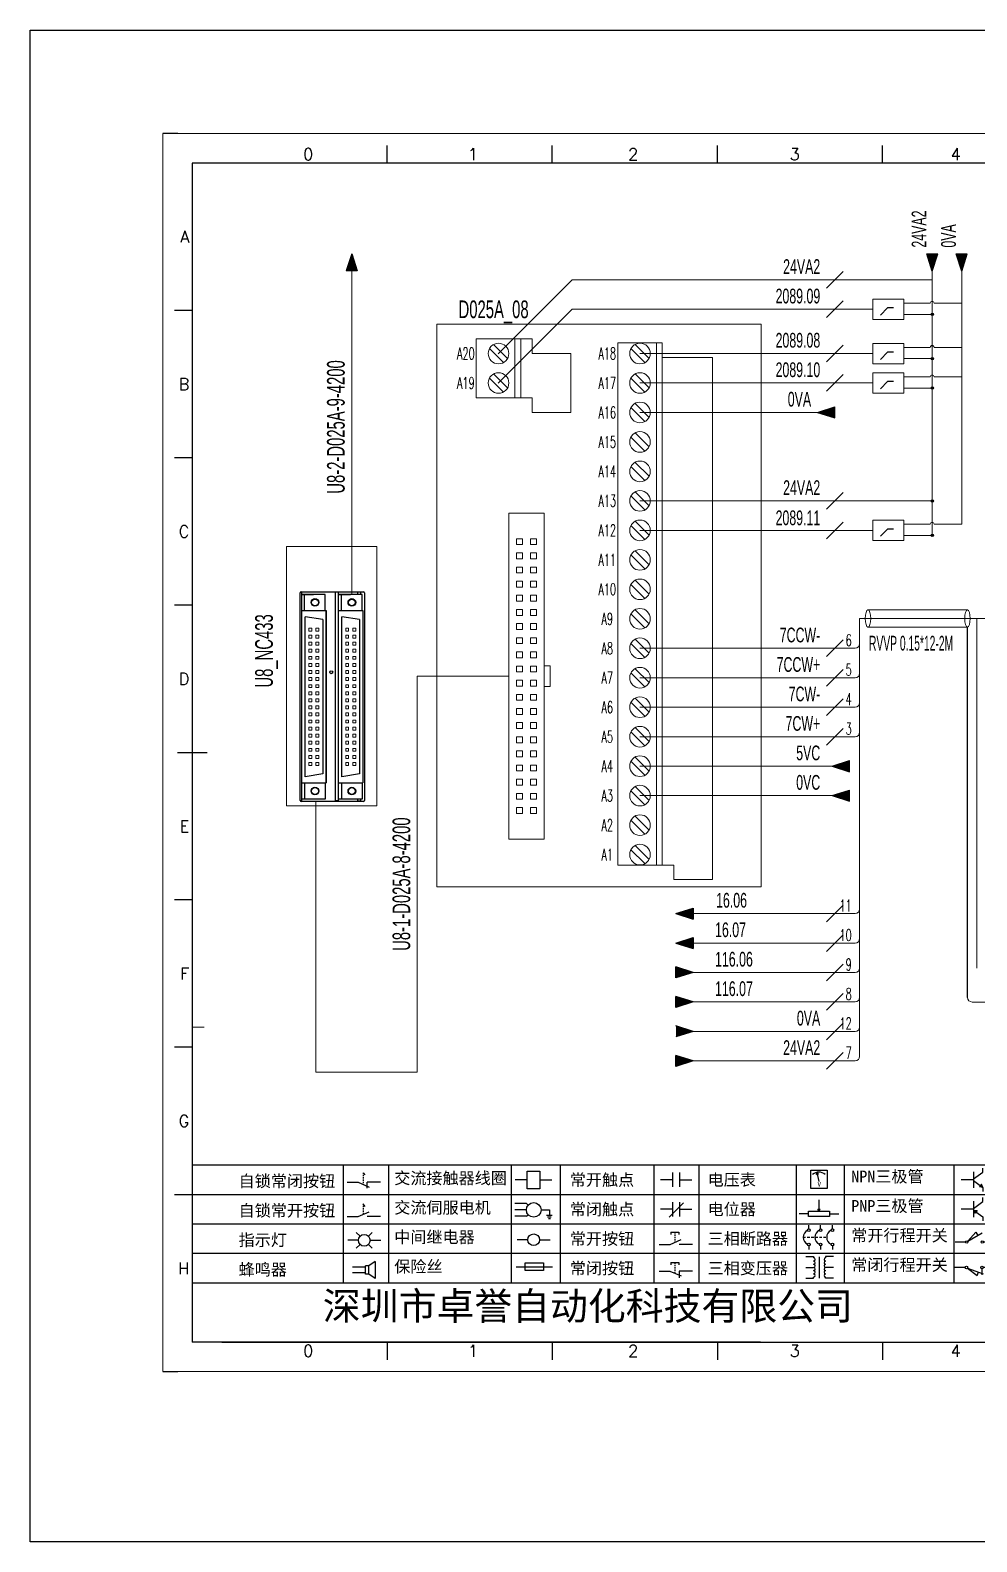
# Model space of a CAD drawing. Header units: millimetres. Extents: x 336 to 12810, y -1577 to 4105.
# Drawn here: x 11345.5 to 11505.9, y -364.4 to -108 of the extents above; entities that cross this region are included whole.
import ezdxf
from ezdxf.enums import TextEntityAlignment as Align

# ---------------------------------------------------------------- set-up
doc = ezdxf.new("R2010")
doc.units = ezdxf.units.MM
doc.linetypes.add('ACAD_ISO02W100', pattern=[15, 12, -3])
for name, color, linetype in [('AE_BOR', 1, 'Continuous'), ('SYMS', 7, 'Continuous'), ('Z_OM_GAIKEI', 7, 'Continuous')]:
    doc.layers.add(name, color=color, linetype=linetype)
doc.layers.add('Dimension', color=3, linetype='Continuous', lineweight=13)
doc.styles.get("Standard").update_dxf_attribs({"font": ''})
doc.styles.add('WD', font='romans.shx', dxfattribs={"width": 0.8, "bigfont": 'gbcbig.shx'})
doc.styles.add('样式 8', font='arial.ttf', dxfattribs={"width": 0.6, "height": 2.5})
doc.styles.add('汉字', font='')
doc.styles.get('Standard').set_extended_font_data('SimSun')
doc.styles.get('汉字').set_extended_font_data('新宋体')

# ---------------------------------------------------------------- blocks, each defined once
blk = doc.blocks.new('*U6')
at = {"linetype": 'ByBlock'}
for p, q in [((-1909.23, -780.45), (-1909.23, -780.67)), ((-1909.23, -780.45), (-1908.92, -780.84)), ((-1909.23, -780.84), (-1909.23, -781.05)), ((-1909.23, -781.23), (-1909.23, -781.44)), ((-1909.23, -781.61), (-1909.23, -781.83)), ((-1909.23, -782), (-1909.23, -782.21)), ((-1911.92, -782.07), (-1910.06, -782.07)), ((-1910.06, -782.07), (-1908.18, -782.88)), ((-1909.23, -782.38), (-1909.23, -782.43)), ((-1908.52, -783.07), (-1908.52, -782.07)), ((-1906.25, -782.07), (-1908.52, -782.07))]:
    blk.add_line(p, q, dxfattribs=at)
blk = doc.blocks.new('*U8')
at = {"linetype": 'ByBlock'}
for p, q in [((-1910.06, -792.89), (-1908.18, -792.08)), ((-1908.88, -791.17), (-1909.23, -790.71)), ((-1909.23, -790.71), (-1909.23, -790.92)), ((-1909.23, -791.09), (-1909.23, -791.31)), ((-1909.23, -791.48), (-1909.23, -791.69)), ((-1909.23, -791.86), (-1909.23, -792.08)), ((-1909.23, -792.25), (-1909.23, -792.47)), ((-1911.92, -792.89), (-1910.06, -792.89)), ((-1906.25, -792.89), (-1908.52, -792.89))]:
    blk.add_line(p, q, dxfattribs=at)
blk = doc.blocks.new('蜂鸣器')
at = {"linetype": 'ByBlock'}
for p, q in [((-1908.8, -796.48), (-1911.01, -796.48)), ((-1908.25, -796.26), (-1908.8, -796.26)), ((-1908.8, -797.68), (-1908.8, -796.26)), ((-1907.17, -795.53), (-1908.25, -796.26)), ((-1908.25, -797.68), (-1908.25, -796.26)), ((-1907.17, -795.53), (-1907.17, -798.41)), ((-1908.8, -797.46), (-1911.01, -797.46)), ((-1908.25, -797.68), (-1908.8, -797.68)), ((-1907.17, -798.41), (-1908.25, -797.68))]:
    blk.add_line(p, q, dxfattribs=at)
blk = doc.blocks.new('指示灯')
at = {"linetype": 'ByBlock'}
for p, q in [((-1854.25, -776.92), (-1856.06, -776.92)), ((-1854.62, -775.59), (-1853.97, -776.23)), ((-1851.9, -775.59), (-1852.54, -776.23)), ((-1852.26, -776.92), (-1850.45, -776.92)), ((-1854.62, -778.25), (-1853.97, -777.61)), ((-1851.9, -778.25), (-1852.54, -777.61))]:
    blk.add_line(p, q, dxfattribs=at)
blk.add_circle((-1853.26, -776.92), 0.992, dxfattribs=at)
blk = doc.blocks.new('交流接触器线圈')
at = {"linetype": 'ByBlock'}
for p, q in [((-1880.82, -781.77), (-1882.87, -781.77)), ((-1878.72, -781.77), (-1876.67, -781.77))]:
    blk.add_line(p, q, dxfattribs=at)
blk.add_lwpolyline([(-1880.82, -780.28), (-1878.72, -780.28), (-1878.72, -783.26), (-1880.82, -783.26)], close=True, dxfattribs=at)
blk = doc.blocks.new('交流伺服电机')
at = {"linetype": 'ByBlock'}
for p, q in [((-1880.97, -785.75), (-1882.94, -785.75)), ((-1880.97, -786.85), (-1882.94, -786.85)), ((-1880.97, -785.75), (-1880.65, -786.03)), ((-1878.49, -786.85), (-1877.07, -786.85)), ((-1877.07, -786.85), (-1877.07, -787.72)), ((-1880.97, -787.94), (-1882.94, -787.94)), ((-1880.97, -787.94), (-1880.65, -787.67)), ((-1877.54, -787.72), (-1876.59, -787.72)), ((-1877.38, -788.01), (-1876.75, -788.01)), ((-1877.23, -788.29), (-1876.9, -788.29))]:
    blk.add_line(p, q, dxfattribs=at)
blk.add_circle((-1879.73, -786.85), 1.24, dxfattribs=at)
blk = doc.blocks.new('中间继电器')
at = {"linetype": 'ByBlock'}
for p, q in [((-1880.72, -791.92), (-1882.54, -791.92)), ((-1878.74, -791.92), (-1876.92, -791.92))]:
    blk.add_line(p, q, dxfattribs=at)
blk.add_circle((-1879.73, -791.92), 0.992, dxfattribs=at)
blk = doc.blocks.new('保险丝')
at = {"linetype": 'ByBlock'}
blk.add_line((-1882.72, -796.49), (-1876.55, -796.49), dxfattribs=at)
blk.add_lwpolyline([(-1881.2, -795.86), (-1878.06, -795.86), (-1878.06, -797.12), (-1881.2, -797.12)], close=True, dxfattribs=at)
blk = doc.blocks.new('常开按钮')
at = {"linetype": 'ByBlock'}
for p, q in [((-1910.06, -787.73), (-1908.18, -786.93)), ((-1909.9, -785.68), (-1908.56, -785.68)), ((-1909.9, -785.68), (-1909.9, -786.07)), ((-1909.23, -785.68), (-1909.23, -785.89)), ((-1909.23, -786.06), (-1909.23, -786.28)), ((-1909.23, -786.45), (-1909.23, -786.67)), ((-1909.23, -786.84), (-1909.23, -787.05)), ((-1908.56, -785.68), (-1908.56, -786.07)), ((-1911.92, -787.73), (-1910.06, -787.73)), ((-1909.23, -787.22), (-1909.23, -787.38)), ((-1906.25, -787.73), (-1908.52, -787.73))]:
    blk.add_line(p, q, dxfattribs=at)
blk = doc.blocks.new('常开触点')
at = {"linetype": 'ByBlock'}
for p, q in [((-1853.82, -781.77), (-1855.88, -781.77)), ((-1853.82, -782.99), (-1853.82, -780.56)), ((-1852.6, -782.99), (-1852.6, -780.56)), ((-1852.6, -781.77), (-1850.55, -781.77))]:
    blk.add_line(p, q, dxfattribs=at)
blk = doc.blocks.new('常闭触点')
at = {"linetype": 'ByBlock'}
for p, q in [((-1853.82, -786.77), (-1855.88, -786.77)), ((-1852.01, -785.66), (-1854.43, -788.1)), ((-1853.82, -787.99), (-1853.82, -785.56)), ((-1852.6, -787.99), (-1852.6, -785.56)), ((-1852.6, -786.77), (-1850.55, -786.77))]:
    blk.add_line(p, q, dxfattribs=at)
blk = doc.blocks.new('常闭按钮')
at = {"linetype": 'ByBlock'}
for p, q in [((-1856.13, -792.28), (-1854.28, -792.28)), ((-1854.28, -792.28), (-1852.4, -793.09)), ((-1854.11, -790.83), (-1852.77, -790.83)), ((-1854.11, -790.83), (-1854.11, -791.22)), ((-1853.44, -790.83), (-1853.44, -791.04)), ((-1853.44, -791.21), (-1853.44, -791.43)), ((-1853.44, -791.6), (-1853.44, -791.82)), ((-1853.44, -791.99), (-1853.44, -792.2)), ((-1852.77, -790.83), (-1852.77, -791.22)), ((-1850.47, -792.28), (-1852.73, -792.28)), ((-1852.73, -792.28), (-1852.73, -793.43)), ((-1853.44, -792.37), (-1853.44, -792.53))]:
    blk.add_line(p, q, dxfattribs=at)
blk = doc.blocks.new('电压表')
at = {"linetype": 'ByBlock'}
for p, q in [((-1814.84, -780.75), (-1814.91, -781.13)), ((-1814.6, -781.05), (-1814.91, -781.13)), ((-1814.84, -780.75), (-1814.46, -782.26)), ((-1814.84, -780.75), (-1814.6, -781.05))]:
    blk.add_line(p, q, dxfattribs=at)
blk.add_lwpolyline([(-1815.84, -780.34), (-1813.07, -780.34), (-1813.07, -783.49), (-1815.84, -783.49)], close=True, dxfattribs=at)
blk.add_arc((-1814.46, -782.26), 1.56, 46.8313, 133.1687, dxfattribs=at)
at = {"linetype": 'ByBlock', "insert": (-1814.7, -782.39), "char_height": 0.75, "width": 0.6768, "attachment_point": 1}
blk.add_mtext('V', dxfattribs=at)
blk = doc.blocks.new('电位器')
at = {"linetype": 'ByBlock'}
for p, q in [((-1814.45, -787.3), (-1814.62, -786.96)), ((-1814.62, -786.96), (-1814.27, -786.96)), ((-1814.45, -787.3), (-1814.45, -785.39)), ((-1814.45, -787.3), (-1814.27, -786.96)), ((-1816.21, -787.75), (-1817.79, -787.75)), ((-1812.68, -787.75), (-1811.1, -787.75))]:
    blk.add_line(p, q, dxfattribs=at)
blk.add_lwpolyline([(-1816.21, -787.3), (-1812.68, -787.3), (-1812.68, -788.2), (-1816.21, -788.2)], close=True, dxfattribs=at)
blk = doc.blocks.new('三相断路器')
at = {"linetype": 'ByBlock'}
for p, q in [((-1816.17, -790.33), (-1816.17, -789.7)), ((-1814.17, -790.33), (-1814.17, -789.7)), ((-1812.18, -790.33), (-1812.18, -789.7)), ((-1817.14, -791.74), (-1816.72, -791.74)), ((-1816.45, -791.74), (-1816.03, -791.74)), ((-1815.76, -791.74), (-1815.34, -791.74)), ((-1815.07, -791.74), (-1814.65, -791.74)), ((-1814.38, -791.74), (-1813.96, -791.74)), ((-1813.69, -791.74), (-1813.27, -791.74)), ((-1816.17, -793.19), (-1816.17, -793.83)), ((-1814.17, -793.19), (-1814.17, -793.83)), ((-1812.18, -793.19), (-1812.18, -793.83))]:
    blk.add_line(p, q, dxfattribs=at)
for centre in [(-1816.17, -790.55), (-1814.17, -790.55), (-1812.18, -790.55), (-1816.17, -792.98), (-1814.17, -792.98), (-1812.18, -792.98)]:
    blk.add_circle(centre, 0.219, dxfattribs=at)
for centre in [(-1815.81, -791.74), (-1813.82, -791.74), (-1811.83, -791.74)]:
    blk.add_arc(centre, 1.32, 115.5791, 244.4209, dxfattribs=at)
blk = doc.blocks.new('三相变压器')
at = {"linetype": 'ByBlock'}
for p, q in [((-1816.69, -795.03), (-1815.37, -795.03)), ((-1816.69, -796.87), (-1815.37, -796.87)), ((-1815.37, -795.03), (-1815.37, -795.24)), ((-1814.34, -798.7), (-1814.34, -795.04)), ((-1812, -795.03), (-1813.32, -795.03)), ((-1813.32, -795.03), (-1813.32, -795.24)), ((-1812, -796.87), (-1813.32, -796.87)), ((-1816.69, -798.71), (-1815.37, -798.71)), ((-1815.37, -798.71), (-1815.37, -798.5)), ((-1813.32, -798.71), (-1813.32, -798.5)), ((-1812, -798.71), (-1813.32, -798.71))]:
    blk.add_line(p, q, dxfattribs=at)
for centre, start, end in [((-1815.37, -795.51), 270, 90), ((-1815.37, -796.06), 270, 90), ((-1815.37, -796.6), 270, 90), ((-1815.37, -797.14), 270, 90), ((-1815.37, -797.68), 270, 90), ((-1813.32, -795.51), 90, 270), ((-1813.32, -796.06), 90, 270), ((-1813.32, -796.6), 90, 270), ((-1813.32, -797.14), 90, 270), ((-1813.32, -797.68), 90, 270), ((-1815.37, -798.23), 270, 90), ((-1813.32, -798.23), 90, 270)]:
    blk.add_arc(centre, 0.271, start, end, dxfattribs=at)
blk = doc.blocks.new('NPN三极管')
at = {"linetype": 'ByBlock'}
for p, q in [((-1785.73, -781.97), (-1787.81, -781.97)), ((-1785.73, -780.61), (-1785.73, -783.32)), ((-1785.73, -781.82), (-1784.15, -780.66)), ((-1784.15, -780.66), (-1784.15, -779.98)), ((-1785.73, -782.11), (-1784.15, -783.27)), ((-1784.41, -782.73), (-1784.74, -783.18)), ((-1784.15, -783.27), (-1784.74, -783.18)), ((-1784.15, -783.27), (-1784.41, -782.73)), ((-1784.15, -783.27), (-1784.15, -783.96))]:
    blk.add_line(p, q, dxfattribs=at)
blk = doc.blocks.new('PNP三极管')
at = {"linetype": 'ByBlock'}
for p, q in [((-1784.9, -786.74), (-1786.98, -786.74)), ((-1784.9, -785.38), (-1784.9, -788.09)), ((-1784.9, -786.59), (-1783.32, -785.43)), ((-1784.9, -786.88), (-1783.32, -788.04)), ((-1784.9, -786.88), (-1784.31, -786.97)), ((-1784.9, -786.88), (-1784.64, -787.42)), ((-1784.31, -786.97), (-1784.64, -787.42)), ((-1783.32, -785.43), (-1783.32, -784.75)), ((-1783.32, -788.04), (-1783.32, -788.73))]:
    blk.add_line(p, q, dxfattribs=at)
blk = doc.blocks.new('常开行程开关')
at = {"linetype": 'ByBlock'}
for p, q in [((-1786.29, -792.3), (-1788.01, -792.3)), ((-1785.89, -792.17), (-1784.52, -790.62)), ((-1785.89, -792.17), (-1783.43, -790.72)), ((-1784.52, -790.62), (-1784.19, -791.17)), ((-1781.48, -792.3), (-1783.21, -792.3))]:
    blk.add_line(p, q, dxfattribs=at)
for centre in [(-1786.07, -792.3), (-1783.42, -792.3)]:
    blk.add_circle(centre, 0.219, dxfattribs=at)
blk = doc.blocks.new('常闭行程开关')
at = {"linetype": 'ByBlock'}
for p, q in [((-1786.34, -796.62), (-1788.07, -796.62)), ((-1785.93, -796.72), (-1783.25, -797.7)), ((-1785.93, -796.72), (-1784.3, -798)), ((-1784.3, -798), (-1784.08, -797.4)), ((-1783.48, -796.84), (-1783.48, -797.85)), ((-1781.54, -796.62), (-1783.26, -796.62))]:
    blk.add_line(p, q, dxfattribs=at)
for centre in [(-1786.12, -796.62), (-1783.48, -796.62)]:
    blk.add_circle(centre, 0.219, dxfattribs=at)
blk = doc.blocks.new('电控横A4')
for p, q in [((292, -5), (5, -5)), ((5, -5), (5, -205)), ((10.03, -205), (289.53, -205)), ((130.8, -205), (190.75, -205))]:
    blk.add_line(p, q)
at = {"lineweight": 9, "ltscale": 0.1}
for p, q in [((5, -151.57), (7, -151.57)), ((101.34, -205), (130.8, -205)), ((129.44, -205), (129.44, -205)), ((129.44, -205), (129.44, -205)), ((129.44, -205), (129.44, -205)), ((129.44, -205), (129.44, -205))]:
    blk.add_line(p, q, dxfattribs=at)
at = {"linetype": 'ByBlock'}
for p, q in [((292, -175), (5, -175)), ((292, -180), (5, -180)), ((292, -185), (5, -185)), ((292, -190), (5, -190)), ((292, -195), (5, -195))]:
    blk.add_line(p, q, dxfattribs=at)
at = {"color": 0, "lineweight": -2}
for p, q in [((30.58, -175), (30.58, -195)), ((38.26, -175), (38.26, -195)), ((59.05, -175), (59.05, -195)), ((67.4, -175), (67.4, -195)), ((83.26, -175), (83.26, -195)), ((90.91, -175), (90.91, -195)), ((107.4, -175), (107.4, -195)), ((115.5, -175), (115.5, -195)), ((134.12, -175), (134.12, -195))]:
    blk.add_line(p, q, dxfattribs=at)
at = {"color": 0, "ltscale": 2}
blk.add_line((101.34, -205), (5, -205), dxfattribs=at)
at = {"layer": 'AE_BOR', "lineweight": 30}
for p, q in [((2.53, 0), (0, 0)), ((0, -210), (2.53, -210))]:
    blk.add_line(p, q, dxfattribs=at)
at = {"layer": 'AE_BOR', "color": 1, "lineweight": 15}
for p, q in [((0, 0), (297, 0)), ((0, -210), (0, 0)), ((297, -210), (0, -210))]:
    blk.add_line(p, q, dxfattribs=at)
at = {"layer": 'AE_BOR'}
for p, q in [((38.03, -5), (38.03, -2)), ((66.03, -5), (66.03, -2)), ((94.03, -5), (94.03, -2)), ((122.03, -5), (122.03, -2)), ((5, -30), (2, -30)), ((5, -55), (2, -55)), ((5, -80), (2, -80)), ((5, -130), (2, -130)), ((5, -155), (2, -155)), ((5, -180), (2, -180)), ((38.03, -205), (38.03, -208)), ((66.03, -205), (66.03, -208)), ((94.03, -205), (94.03, -208)), ((122.03, -205), (122.03, -208))]:
    blk.add_line(p, q, dxfattribs=at)
at = {"layer": 'AE_BOR', "color": 2, "lineweight": 30}
blk.add_line((2.5, -105), (7.5, -105), dxfattribs=at)
at = {"linetype": 'ByBlock'}
for name, p in [('*U6', (1943.19, 604.18)), ('交流接触器线圈', (1942.62, 604.27)), ('常开触点', (1940.27, 604.3)), ('电压表', (1925.71, 604.52)), ('NPN三极管', (1923.2, 604.5)), ('*U8', (1943.19, 609.18)), ('交流伺服电机', (1942.62, 604.27)), ('常闭触点', (1940.27, 604.3)), ('电位器', (1925.71, 604.52)), ('PNP三极管', (1922.37, 604.27)), ('指示灯', (1887.41, 589.18)), ('中间继电器', (1942.62, 604.27)), ('常开按钮', (1996.06, 599.3)), ('三相断路器', (1925.71, 604.52)), ('常开行程开关', (1922.37, 604.27)), ('蜂鸣器', (1943.19, 604.18)), ('保险丝', (1942.62, 604.27)), ('常闭按钮', (1940.27, 599.3)), ('三相变压器', (1925.71, 604.52)), ('常闭行程开关', (1922.37, 604.27))]:
    blk.add_blockref(name, p, dxfattribs=at)
at = {"char_height": 2, "attachment_point": 1, "style": '汉字'}
for s, insert in [('{\\fKaiTi_GB2312|b0|i0|c134|p49;自锁常闭按钮}', (12.86, -176.69)), ('{\\fKaiTi_GB2312|b0|i0|c134|p49;交流接触器线圈}', (39.25, -176.19)), ('{\\fKaiTi_GB2312|b0|i0|c134|p49;常开触点}', (69.01, -176.48)), ('{\\fKaiTi_GB2312|b0|i0|c134|p49;电压表}', (92.37, -176.47)), ('{\\fKaiTi_GB2312|b0|i0|c134|p49;NPN三极管}', (116.73, -175.91)), ('{\\fKaiTi_GB2312|b0|i0|c134|p49;自锁常开按钮}', (12.86, -181.69)), ('{\\fKaiTi_GB2312|b0|i0|c134|p49;交流伺服电机}', (39.25, -181.19)), ('{\\fKaiTi_GB2312|b0|i0|c134|p49;常闭触点}', (69.01, -181.48)), ('{\\fKaiTi_GB2312|b0|i0|c134|p49;电位器}', (92.37, -181.47)), ('{\\fKaiTi_GB2312|b0|i0|c134|p49;PNP三极管}', (116.73, -180.91)), ('{\\fKaiTi_GB2312|b0|i0|c134|p49;指示灯}', (12.86, -186.69)), ('{\\fKaiTi_GB2312|b0|i0|c134|p49;中间继电器}', (39.25, -186.19)), ('{\\fKaiTi_GB2312|b0|i0|c134|p49;常开按钮}', (69.01, -186.48)), ('{\\fKaiTi_GB2312|b0|i0|c134|p49;三相断路器}', (92.37, -186.47)), ('{\\fKaiTi_GB2312|b0|i0|c134|p49;常开行程开关}', (116.73, -185.91)), ('{\\fKaiTi_GB2312|b0|i0|c134|p49;蜂鸣器}', (12.86, -191.69)), ('{\\fKaiTi_GB2312|b0|i0|c134|p49;保险丝}', (39.25, -191.19)), ('{\\fKaiTi_GB2312|b0|i0|c134|p49;常闭按钮}', (69.01, -191.48)), ('{\\fKaiTi_GB2312|b0|i0|c134|p49;三相变压器}', (92.37, -191.47)), ('{\\fKaiTi_GB2312|b0|i0|c134|p49;常闭行程开关}', (116.73, -190.91))]:
    blk.add_mtext(s, dxfattribs=dict(at, insert=insert))
at = {"color": 0, "lineweight": -2, "insert": (27.14, -196.53), "char_height": 4.7064, "width": 96.1138, "attachment_point": 1}
blk.add_mtext('深圳市卓誉自动化科技有限公司', dxfattribs=at)
at = {"layer": 'AE_BOR', "style": 'WD'}
for s, p in [('0', (24.67, -4.5)), ('1', (52.6, -4.5)), ('2', (79.75, -4.5)), ('3', (107.15, -4.5)), ('4', (134.45, -4.5)), ('0', (24.67, -207.5)), ('1', (52.6, -207.5)), ('2', (79.75, -207.5)), ('3', (107.15, -207.5)), ('4', (134.45, -207.5))]:
    blk.add_text(s, height=2, dxfattribs=at).set_placement(p, align=Align.CENTER)
for s, p in [('A', (4.5, -17.5)), ('B', (4.5, -42.5)), ('C', (4.5, -67.5)), ('D', (4.5, -92.5)), ('E', (4.5, -117.5)), ('F', (4.5, -142.5)), ('G', (4.5, -167.5)), ('H', (4.5, -192.5))]:
    blk.add_text(s, height=2, dxfattribs=at).set_placement(p, align=Align.MIDDLE_RIGHT)
blk = doc.blocks.new('WDDOT')
blk.add_hatch(color=256).paths.add_polyline_path([(0.5, 0, 1), (-0.5, 0, 1)])
blk.add_circle((0, 0), 0.5)

msp = doc.modelspace()

# ---------------------------------------------------------------- hatches: boundary and pattern name
for points in [[(11399.024, -148.794), (11399.959, -145.876), (11400.894, -148.794)], [(11497.441, -145.917), (11498.376, -148.836), (11499.311, -145.917)], [(11502.441, -145.917), (11503.376, -148.836), (11504.311, -145.917)], [(11498.572, -156.164, 1), (11498.179, -156.164, 1)], [(11498.572, -163.664, 1), (11498.179, -163.664, 1)], [(11498.572, -168.664, 1), (11498.179, -168.664, 1)], [(11478.939, -172.804), (11481.857, -173.739), (11481.857, -171.869)], [(11498.572, -187.804, 1), (11498.179, -187.804, 1)], [(11498.572, -193.668, 1), (11498.179, -193.668, 1)], [(11481.439, -232.804), (11484.357, -233.739), (11484.357, -231.869)], [(11481.439, -237.804), (11484.357, -238.739), (11484.357, -236.869)], [(11454.908, -257.808), (11457.826, -258.743), (11457.826, -256.873)], [(11454.908, -262.804), (11457.826, -263.739), (11457.826, -261.869)], [(11454.908, -268.735), (11454.908, -266.865), (11457.826, -267.8)], [(11454.908, -273.735), (11454.908, -271.865), (11457.826, -272.8)], [(11457.826, -277.8), (11454.908, -278.735), (11454.908, -276.865)], [(11454.908, -281.865), (11457.826, -282.8), (11454.908, -283.735)]]:
    msp.add_hatch(color=256).paths.add_polyline_path(points)

# ---------------------------------------------------------------- linework, layer by layer
for p, q in [((11399.959, -145.876), (11399.024, -148.794)), ((11399.959, -145.876), (11400.894, -148.794)), ((11497.441, -145.917), (11499.311, -145.917)), ((11498.376, -148.836), (11497.441, -145.917)), ((11498.376, -148.836), (11499.311, -145.917)), ((11502.441, -145.917), (11504.311, -145.917)), ((11503.376, -148.836), (11502.441, -145.917)), ((11503.376, -148.836), (11504.311, -145.917)), ((11400.894, -148.794), (11399.024, -148.794)), ((11478.939, -172.804), (11481.857, -171.869)), ((11478.939, -172.804), (11481.857, -173.739)), ((11481.857, -173.739), (11481.857, -171.869)), ((11504.383, -272.062), (11504.383, -209.205)), ((11481.439, -232.804), (11484.357, -231.869)), ((11481.439, -232.804), (11484.357, -233.739)), ((11484.357, -233.739), (11484.357, -231.869)), ((11481.439, -237.804), (11484.357, -236.869)), ((11481.439, -237.804), (11484.357, -238.739)), ((11484.357, -238.739), (11484.357, -236.869)), ((11454.908, -257.808), (11457.826, -256.873)), ((11454.908, -257.808), (11457.826, -258.743)), ((11457.826, -256.873), (11457.826, -258.743)), ((11454.908, -262.804), (11457.826, -261.869)), ((11454.908, -262.804), (11457.826, -263.739)), ((11457.826, -261.869), (11457.826, -263.739)), ((11457.826, -267.8), (11454.908, -266.865)), ((11454.908, -268.735), (11454.908, -266.865)), ((11457.826, -267.8), (11454.908, -268.735)), ((11457.826, -272.8), (11454.908, -271.865)), ((11454.908, -273.735), (11454.908, -271.865)), ((11457.826, -272.8), (11454.908, -273.735)), ((11457.826, -277.8), (11454.908, -276.865)), ((11457.826, -277.8), (11454.908, -278.735)), ((11457.826, -282.8), (11454.908, -281.865)), ((11454.908, -283.735), (11454.908, -281.865)), ((11457.826, -282.8), (11454.908, -283.735))]:
    msp.add_line(p, q)
at = {"color": 3, "lineweight": 0}
for p, q in [((11399.959, -203.66), (11399.959, -148.794)), ((11448.831, -192.808), (11488.293, -192.808)), ((11543.442, -207.745), (11486.071, -207.745)), ((11448.831, -212.804), (11485.321, -212.804)), ((11411.071, -217.521), (11411.071, -284.701)), ((11426.584, -217.521), (11411.071, -217.521)), ((11448.831, -217.804), (11485.321, -217.804)), ((11448.831, -222.804), (11485.321, -222.804)), ((11448.831, -227.804), (11485.321, -227.804)), ((11393.86, -284.701), (11393.86, -238.779)), ((11393.869, -284.701), (11411.071, -284.701))]:
    msp.add_line(p, q, dxfattribs=at)
at = {"lineweight": 0}
for p, q in [((11424.812, -162.841), (11437.349, -150.304)), ((11437.349, -150.304), (11498.376, -150.304)), ((11498.376, -193.668), (11498.376, -148.836)), ((11503.376, -191.774), (11503.376, -148.836)), ((11424.812, -167.841), (11437.349, -155.304)), ((11437.349, -155.304), (11488.293, -155.304)), ((11493.549, -154.27), (11498.031, -154.27)), ((11493.549, -156.164), (11498.376, -156.164)), ((11498.703, -154.27), (11503.376, -154.27)), ((11421.067, -170.304), (11421.067, -160.304)), ((11430.562, -160.304), (11421.067, -160.304)), ((11427.631, -170.304), (11427.631, -160.304)), ((11428.631, -170.304), (11428.631, -160.304)), ((11430.562, -162.804), (11430.562, -160.304)), ((11445.049, -249.591), (11445.049, -161.017)), ((11452.613, -161.017), (11445.049, -161.017)), ((11451.613, -249.591), (11451.613, -161.017)), ((11452.613, -249.591), (11452.613, -161.017)), ((11437.126, -162.804), (11430.562, -162.804)), ((11437.126, -162.804), (11437.126, -172.804)), ((11448.831, -162.804), (11488.293, -162.804)), ((11461.108, -163.471), (11452.613, -163.471)), ((11461.108, -163.471), (11461.108, -252.045)), ((11493.549, -161.77), (11498.031, -161.77)), ((11493.549, -163.664), (11498.376, -163.664)), ((11498.703, -161.77), (11503.376, -161.77)), ((11448.831, -167.804), (11488.293, -167.804)), ((11493.549, -166.77), (11498.031, -166.77)), ((11493.549, -168.664), (11498.376, -168.664)), ((11498.703, -166.77), (11503.376, -166.77)), ((11430.562, -170.304), (11421.067, -170.304)), ((11430.562, -172.804), (11430.562, -170.304)), ((11437.126, -172.804), (11430.562, -172.804)), ((11448.831, -172.804), (11478.939, -172.804)), ((11448.831, -187.804), (11498.376, -187.804)), ((11493.549, -191.774), (11498.031, -191.774)), ((11498.703, -191.774), (11503.376, -191.774)), ((11493.549, -193.668), (11498.376, -193.668)), ((11487.501, -206.281), (11504.343, -206.279)), ((11486.071, -207.745), (11486.071, -282.05)), ((11487.48, -209.21), (11504.343, -209.21)), ((11505.927, -267.058), (11505.927, -207.745)), ((11448.831, -232.804), (11481.439, -232.804)), ((11448.831, -237.804), (11481.439, -237.804)), ((11454.544, -249.591), (11445.049, -249.591)), ((11454.544, -252.045), (11454.544, -249.591)), ((11461.108, -252.045), (11454.544, -252.045)), ((11457.826, -257.808), (11485.321, -257.808)), ((11457.826, -262.804), (11485.321, -262.804)), ((11457.826, -267.8), (11485.321, -267.8)), ((11457.826, -272.8), (11485.321, -272.8)), ((11543.442, -272.812), (11505.133, -272.812)), ((11457.826, -277.8), (11485.321, -277.8)), ((11457.826, -282.8), (11485.321, -282.8))]:
    msp.add_line(p, q, dxfattribs=at)
at = {"linetype": 'ACAD_ISO02W100'}
for p, q in [((11490.815, -155.069), (11489.624, -156.298)), ((11491.822, -155.072), (11490.815, -155.069)), ((11490.815, -162.569), (11489.624, -163.798)), ((11491.822, -162.572), (11490.815, -162.569)), ((11490.815, -167.569), (11489.624, -168.798)), ((11491.822, -167.572), (11490.815, -167.569)), ((11490.815, -192.573), (11489.624, -193.802)), ((11491.822, -192.576), (11490.815, -192.573))]:
    msp.add_line(p, q, dxfattribs=at)
at = {"color": 1}
msp.add_lwpolyline([(11345.451, -107.963), (12809.799, -107.963), (12809.799, -364.374), (11345.451, -364.374)], close=True, dxfattribs=at)
at = {"lineweight": 0}
for points in [[(11488.293, -157.03), (11488.293, -153.578), (11493.549, -153.578), (11493.549, -157.03)], [(11414.395, -253.294), (11414.395, -157.804), (11469.395, -157.804), (11469.395, -253.294)], [(11414.395, -253.294), (11414.395, -157.804), (11469.395, -157.804), (11469.395, -253.294)], [(11488.293, -164.53), (11488.293, -161.078), (11493.549, -161.078), (11493.549, -164.53)], [(11488.293, -169.53), (11488.293, -166.078), (11493.549, -166.078), (11493.549, -169.53)], [(11426.584, -245.171), (11426.584, -189.871), (11432.584, -189.871), (11432.584, -245.171)], [(11488.293, -194.534), (11488.293, -191.082), (11493.549, -191.082), (11493.549, -194.534)], [(11428.884, -195.221), (11427.884, -195.221), (11427.884, -194.221), (11428.884, -194.221)], [(11431.284, -195.221), (11430.284, -195.221), (11430.284, -194.221), (11431.284, -194.221)], [(11404.225, -239.529), (11388.875, -239.529), (11388.875, -195.513), (11404.225, -195.513)], [(11428.884, -197.621), (11427.884, -197.621), (11427.884, -196.621), (11428.884, -196.621)], [(11431.284, -197.621), (11430.284, -197.621), (11430.284, -196.621), (11431.284, -196.621)], [(11428.884, -200.021), (11427.884, -200.021), (11427.884, -199.021), (11428.884, -199.021)], [(11431.284, -200.021), (11430.284, -200.021), (11430.284, -199.021), (11431.284, -199.021)], [(11428.884, -202.421), (11427.884, -202.421), (11427.884, -201.421), (11428.884, -201.421)], [(11431.284, -202.421), (11430.284, -202.421), (11430.284, -201.421), (11431.284, -201.421)], [(11428.884, -204.821), (11427.884, -204.821), (11427.884, -203.821), (11428.884, -203.821)], [(11431.284, -204.821), (11430.284, -204.821), (11430.284, -203.821), (11431.284, -203.821)], [(11428.884, -207.221), (11427.884, -207.221), (11427.884, -206.221), (11428.884, -206.221)], [(11431.284, -207.221), (11430.284, -207.221), (11430.284, -206.221), (11431.284, -206.221)], [(11392.687, -209.38), (11393.187, -209.38), (11393.187, -209.88), (11392.687, -209.88)], [(11393.887, -209.38), (11394.387, -209.38), (11394.387, -209.88), (11393.887, -209.88)], [(11398.937, -209.38), (11399.437, -209.38), (11399.437, -209.88), (11398.937, -209.88)], [(11400.137, -209.38), (11400.637, -209.38), (11400.637, -209.88), (11400.137, -209.88)], [(11428.884, -209.621), (11427.884, -209.621), (11427.884, -208.621), (11428.884, -208.621)], [(11431.284, -209.621), (11430.284, -209.621), (11430.284, -208.621), (11431.284, -208.621)], [(11392.687, -210.58), (11393.187, -210.58), (11393.187, -211.08), (11392.687, -211.08)], [(11392.687, -211.78), (11393.187, -211.78), (11393.187, -212.28), (11392.687, -212.28)], [(11393.887, -210.58), (11394.387, -210.58), (11394.387, -211.08), (11393.887, -211.08)], [(11393.887, -211.78), (11394.387, -211.78), (11394.387, -212.28), (11393.887, -212.28)], [(11398.937, -210.58), (11399.437, -210.58), (11399.437, -211.08), (11398.937, -211.08)], [(11398.937, -211.78), (11399.437, -211.78), (11399.437, -212.28), (11398.937, -212.28)], [(11400.137, -210.58), (11400.637, -210.58), (11400.637, -211.08), (11400.137, -211.08)], [(11400.137, -211.78), (11400.637, -211.78), (11400.637, -212.28), (11400.137, -212.28)], [(11428.884, -212.021), (11427.884, -212.021), (11427.884, -211.021), (11428.884, -211.021)], [(11431.284, -212.021), (11430.284, -212.021), (11430.284, -211.021), (11431.284, -211.021)], [(11392.687, -212.98), (11393.187, -212.98), (11393.187, -213.48), (11392.687, -213.48)], [(11392.687, -214.18), (11393.187, -214.18), (11393.187, -214.68), (11392.687, -214.68)], [(11392.687, -215.38), (11393.187, -215.38), (11393.187, -215.88), (11392.687, -215.88)], [(11393.887, -212.98), (11394.387, -212.98), (11394.387, -213.48), (11393.887, -213.48)], [(11393.887, -214.18), (11394.387, -214.18), (11394.387, -214.68), (11393.887, -214.68)], [(11393.887, -215.38), (11394.387, -215.38), (11394.387, -215.88), (11393.887, -215.88)], [(11398.937, -212.98), (11399.437, -212.98), (11399.437, -213.48), (11398.937, -213.48)], [(11398.937, -214.18), (11399.437, -214.18), (11399.437, -214.68), (11398.937, -214.68)], [(11398.937, -215.38), (11399.437, -215.38), (11399.437, -215.88), (11398.937, -215.88)], [(11400.137, -212.98), (11400.637, -212.98), (11400.637, -213.48), (11400.137, -213.48)], [(11400.137, -214.18), (11400.637, -214.18), (11400.637, -214.68), (11400.137, -214.68)], [(11400.137, -215.38), (11400.637, -215.38), (11400.637, -215.88), (11400.137, -215.88)], [(11428.884, -214.421), (11427.884, -214.421), (11427.884, -213.421), (11428.884, -213.421)], [(11431.284, -214.421), (11430.284, -214.421), (11430.284, -213.421), (11431.284, -213.421)], [(11392.687, -216.58), (11393.187, -216.58), (11393.187, -217.08), (11392.687, -217.08)], [(11392.687, -217.78), (11393.187, -217.78), (11393.187, -218.28), (11392.687, -218.28)], [(11393.887, -216.58), (11394.387, -216.58), (11394.387, -217.08), (11393.887, -217.08)], [(11393.887, -217.78), (11394.387, -217.78), (11394.387, -218.28), (11393.887, -218.28)], [(11398.937, -216.58), (11399.437, -216.58), (11399.437, -217.08), (11398.937, -217.08)], [(11398.937, -217.78), (11399.437, -217.78), (11399.437, -218.28), (11398.937, -218.28)], [(11400.137, -216.58), (11400.637, -216.58), (11400.637, -217.08), (11400.137, -217.08)], [(11400.137, -217.78), (11400.637, -217.78), (11400.637, -218.28), (11400.137, -218.28)], [(11428.884, -216.821), (11427.884, -216.821), (11427.884, -215.821), (11428.884, -215.821)], [(11431.284, -216.821), (11430.284, -216.821), (11430.284, -215.821), (11431.284, -215.821)], [(11433.584, -219.271), (11432.584, -219.271), (11432.584, -215.771), (11433.584, -215.771)], [(11392.687, -218.98), (11393.187, -218.98), (11393.187, -219.48), (11392.687, -219.48)], [(11392.687, -220.18), (11393.187, -220.18), (11393.187, -220.68), (11392.687, -220.68)], [(11393.887, -218.98), (11394.387, -218.98), (11394.387, -219.48), (11393.887, -219.48)], [(11393.887, -220.18), (11394.387, -220.18), (11394.387, -220.68), (11393.887, -220.68)], [(11398.937, -218.98), (11399.437, -218.98), (11399.437, -219.48), (11398.937, -219.48)], [(11398.937, -220.18), (11399.437, -220.18), (11399.437, -220.68), (11398.937, -220.68)], [(11400.137, -218.98), (11400.637, -218.98), (11400.637, -219.48), (11400.137, -219.48)], [(11400.137, -220.18), (11400.637, -220.18), (11400.637, -220.68), (11400.137, -220.68)], [(11428.884, -219.221), (11427.884, -219.221), (11427.884, -218.221), (11428.884, -218.221)], [(11431.284, -219.221), (11430.284, -219.221), (11430.284, -218.221), (11431.284, -218.221)], [(11392.687, -221.38), (11393.187, -221.38), (11393.187, -221.88), (11392.687, -221.88)], [(11392.687, -222.58), (11393.187, -222.58), (11393.187, -223.08), (11392.687, -223.08)], [(11393.887, -221.38), (11394.387, -221.38), (11394.387, -221.88), (11393.887, -221.88)], [(11393.887, -222.58), (11394.387, -222.58), (11394.387, -223.08), (11393.887, -223.08)], [(11398.937, -221.38), (11399.437, -221.38), (11399.437, -221.88), (11398.937, -221.88)], [(11398.937, -222.58), (11399.437, -222.58), (11399.437, -223.08), (11398.937, -223.08)], [(11400.137, -221.38), (11400.637, -221.38), (11400.637, -221.88), (11400.137, -221.88)], [(11400.137, -222.58), (11400.637, -222.58), (11400.637, -223.08), (11400.137, -223.08)], [(11428.884, -221.621), (11427.884, -221.621), (11427.884, -220.621), (11428.884, -220.621)], [(11428.884, -224.021), (11427.884, -224.021), (11427.884, -223.021), (11428.884, -223.021)], [(11431.284, -221.621), (11430.284, -221.621), (11430.284, -220.621), (11431.284, -220.621)], [(11431.284, -224.021), (11430.284, -224.021), (11430.284, -223.021), (11431.284, -223.021)], [(11392.687, -223.78), (11393.187, -223.78), (11393.187, -224.28), (11392.687, -224.28)], [(11392.687, -224.98), (11393.187, -224.98), (11393.187, -225.48), (11392.687, -225.48)], [(11393.887, -223.78), (11394.387, -223.78), (11394.387, -224.28), (11393.887, -224.28)], [(11393.887, -224.98), (11394.387, -224.98), (11394.387, -225.48), (11393.887, -225.48)], [(11398.937, -223.78), (11399.437, -223.78), (11399.437, -224.28), (11398.937, -224.28)], [(11398.937, -224.98), (11399.437, -224.98), (11399.437, -225.48), (11398.937, -225.48)], [(11400.137, -223.78), (11400.637, -223.78), (11400.637, -224.28), (11400.137, -224.28)], [(11400.137, -224.98), (11400.637, -224.98), (11400.637, -225.48), (11400.137, -225.48)], [(11428.884, -226.421), (11427.884, -226.421), (11427.884, -225.421), (11428.884, -225.421)], [(11431.284, -226.421), (11430.284, -226.421), (11430.284, -225.421), (11431.284, -225.421)], [(11392.687, -226.18), (11393.187, -226.18), (11393.187, -226.68), (11392.687, -226.68)], [(11392.687, -227.38), (11393.187, -227.38), (11393.187, -227.88), (11392.687, -227.88)], [(11393.887, -226.18), (11394.387, -226.18), (11394.387, -226.68), (11393.887, -226.68)], [(11393.887, -227.38), (11394.387, -227.38), (11394.387, -227.88), (11393.887, -227.88)], [(11398.937, -226.18), (11399.437, -226.18), (11399.437, -226.68), (11398.937, -226.68)], [(11398.937, -227.38), (11399.437, -227.38), (11399.437, -227.88), (11398.937, -227.88)], [(11400.137, -226.18), (11400.637, -226.18), (11400.637, -226.68), (11400.137, -226.68)], [(11400.137, -227.38), (11400.637, -227.38), (11400.637, -227.88), (11400.137, -227.88)], [(11428.884, -228.821), (11427.884, -228.821), (11427.884, -227.821), (11428.884, -227.821)], [(11431.284, -228.821), (11430.284, -228.821), (11430.284, -227.821), (11431.284, -227.821)], [(11392.687, -228.58), (11393.187, -228.58), (11393.187, -229.08), (11392.687, -229.08)], [(11392.687, -229.78), (11393.187, -229.78), (11393.187, -230.28), (11392.687, -230.28)], [(11393.887, -228.58), (11394.387, -228.58), (11394.387, -229.08), (11393.887, -229.08)], [(11393.887, -229.78), (11394.387, -229.78), (11394.387, -230.28), (11393.887, -230.28)], [(11398.937, -228.58), (11399.437, -228.58), (11399.437, -229.08), (11398.937, -229.08)], [(11398.937, -229.78), (11399.437, -229.78), (11399.437, -230.28), (11398.937, -230.28)], [(11400.137, -228.58), (11400.637, -228.58), (11400.637, -229.08), (11400.137, -229.08)], [(11400.137, -229.78), (11400.637, -229.78), (11400.637, -230.28), (11400.137, -230.28)], [(11428.884, -231.221), (11427.884, -231.221), (11427.884, -230.221), (11428.884, -230.221)], [(11431.284, -231.221), (11430.284, -231.221), (11430.284, -230.221), (11431.284, -230.221)], [(11392.687, -230.98), (11393.187, -230.98), (11393.187, -231.48), (11392.687, -231.48)], [(11392.687, -232.18), (11393.187, -232.18), (11393.187, -232.68), (11392.687, -232.68)], [(11393.887, -230.98), (11394.387, -230.98), (11394.387, -231.48), (11393.887, -231.48)], [(11393.887, -232.18), (11394.387, -232.18), (11394.387, -232.68), (11393.887, -232.68)], [(11398.937, -230.98), (11399.437, -230.98), (11399.437, -231.48), (11398.937, -231.48)], [(11398.937, -232.18), (11399.437, -232.18), (11399.437, -232.68), (11398.937, -232.68)], [(11400.137, -230.98), (11400.637, -230.98), (11400.637, -231.48), (11400.137, -231.48)], [(11400.137, -232.18), (11400.637, -232.18), (11400.637, -232.68), (11400.137, -232.68)], [(11428.884, -233.621), (11427.884, -233.621), (11427.884, -232.621), (11428.884, -232.621)], [(11431.284, -233.621), (11430.284, -233.621), (11430.284, -232.621), (11431.284, -232.621)], [(11428.884, -236.021), (11427.884, -236.021), (11427.884, -235.021), (11428.884, -235.021)], [(11431.284, -236.021), (11430.284, -236.021), (11430.284, -235.021), (11431.284, -235.021)], [(11428.884, -238.421), (11427.884, -238.421), (11427.884, -237.421), (11428.884, -237.421)], [(11431.284, -238.421), (11430.284, -238.421), (11430.284, -237.421), (11431.284, -237.421)], [(11428.884, -240.821), (11427.884, -240.821), (11427.884, -239.821), (11428.884, -239.821)], [(11431.284, -240.821), (11430.284, -240.821), (11430.284, -239.821), (11431.284, -239.821)]]:
    msp.add_lwpolyline(points, close=True, dxfattribs=at)
for points in [[(11426.389, -163.636), (11424.017, -161.265)], [(11450.371, -163.636), (11447.999, -161.265)], [(11423.31, -161.972), (11425.681, -164.343)], [(11447.292, -161.972), (11449.664, -164.343)], [(11426.389, -168.636), (11424.017, -166.265)], [(11450.371, -168.636), (11447.999, -166.265)], [(11423.31, -166.972), (11425.681, -169.343)], [(11447.292, -166.972), (11449.664, -169.343)], [(11450.371, -173.636), (11447.999, -171.265)], [(11447.292, -171.972), (11449.664, -174.343)], [(11450.371, -178.636), (11447.999, -176.265)], [(11447.292, -176.972), (11449.664, -179.343)], [(11447.292, -181.972), (11449.664, -184.343)], [(11450.371, -183.636), (11447.999, -181.265)], [(11447.292, -186.972), (11449.664, -189.343)], [(11450.371, -188.636), (11447.999, -186.265)], [(11447.292, -191.972), (11449.664, -194.343)], [(11450.371, -193.636), (11447.999, -191.265)], [(11447.292, -196.972), (11449.664, -199.343)], [(11450.371, -198.636), (11447.999, -196.265)], [(11447.292, -201.972), (11449.664, -204.343)], [(11450.371, -203.636), (11447.999, -201.265)], [(11447.292, -206.972), (11449.664, -209.343)], [(11450.371, -208.636), (11447.999, -206.265)], [(11447.292, -211.972), (11449.664, -214.343)], [(11450.371, -213.636), (11447.999, -211.265)], [(11447.292, -216.972), (11449.664, -219.343)], [(11450.371, -218.636), (11447.999, -216.265)], [(11447.292, -221.972), (11449.664, -224.343)], [(11450.371, -223.636), (11447.999, -221.265)], [(11447.292, -226.972), (11449.664, -229.343)], [(11450.371, -228.636), (11447.999, -226.265)], [(11447.292, -231.972), (11449.664, -234.343)], [(11450.371, -233.636), (11447.999, -231.265)], [(11447.292, -236.972), (11449.664, -239.343)], [(11450.371, -238.636), (11447.999, -236.265)], [(11447.292, -241.972), (11449.664, -244.343)], [(11450.371, -243.636), (11447.999, -241.265)], [(11447.292, -246.972), (11449.664, -249.343)], [(11450.371, -248.636), (11447.999, -246.265)]]:
    msp.add_lwpolyline(points, dxfattribs=at)
for centre in [(11498.376, -156.164), (11498.376, -163.664), (11498.376, -168.664), (11498.376, -187.804), (11498.376, -193.668)]:
    msp.add_circle(centre, 0.197)
for centre in [(11424.849, -162.804), (11448.831, -162.804), (11424.849, -167.804), (11448.831, -167.804), (11448.831, -172.804), (11448.831, -177.804), (11448.831, -182.804), (11448.831, -187.804), (11448.831, -192.804), (11448.831, -197.804), (11448.831, -202.804), (11448.831, -207.804), (11448.831, -212.804), (11448.831, -217.804), (11448.831, -222.804), (11448.831, -227.804), (11448.831, -232.804), (11448.831, -237.804), (11448.831, -242.804), (11448.831, -247.804)]:
    msp.add_circle(centre, 1.75, dxfattribs=at)
for centre, radius, start, end in [((11498.367, -154.27), 0.336, 0, 180), ((11498.367, -161.77), 0.336, 0, 180), ((11498.367, -166.77), 0.336, 0, 180), ((11498.367, -191.774), 0.336, 0, 180), ((11485.321, -257.054), 0.75, 270, 0), ((11485.321, -262.054), 0.75, 270, 0), ((11485.321, -267.05), 0.75, 270, 0), ((11485.321, -272.05), 0.75, 270, 0), ((11505.133, -272.062), 0.75, 180, 270), ((11485.321, -277.05), 0.75, 270, 0), ((11485.321, -282.05), 0.75, 270, 0)]:
    msp.add_arc(centre, radius, start, end, dxfattribs=at)
at = {"color": 3, "lineweight": 0}
for centre in [(11485.321, -212.054), (11485.321, -217.054), (11485.321, -222.054), (11485.321, -227.054)]:
    msp.add_arc(centre, 0.75, 270, 0, dxfattribs=at)
at = {"lineweight": 0}
msp.add_ellipse((11487.48, -207.745), major_axis=(0, 1.465), ratio=0.3169375, dxfattribs=at)
at = {"lineweight": 0, "extrusion": (0, 0, -1)}
msp.add_ellipse((11504.343, -207.745), major_axis=(0, 1.465), ratio=0.3169375, dxfattribs=at)
at = {"layer": 'Dimension', "lineweight": 0}
for p, q in [((11480.464, -151.718), (11483.293, -148.89)), ((11480.464, -156.718), (11483.293, -153.89)), ((11480.464, -164.218), (11483.293, -161.39)), ((11480.464, -169.218), (11483.293, -166.39)), ((11480.464, -189.218), (11483.293, -186.39)), ((11480.464, -194.222), (11483.293, -191.394)), ((11480.464, -214.218), (11483.293, -211.39)), ((11480.464, -219.218), (11483.293, -216.39)), ((11480.464, -224.218), (11483.293, -221.39)), ((11480.464, -229.218), (11483.293, -226.39)), ((11480.464, -259.218), (11483.293, -256.39)), ((11480.464, -264.218), (11483.293, -261.39)), ((11480.464, -269.214), (11483.293, -266.386)), ((11480.464, -274.214), (11483.293, -271.386)), ((11480.464, -279.214), (11483.293, -276.386)), ((11480.464, -284.214), (11483.293, -281.386))]:
    msp.add_line(p, q, dxfattribs=at)
at = {"layer": 'Z_OM_GAIKEI'}
for p, q in [((11391.225, -238.629), (11391.225, -203.379)), ((11391.375, -203.229), (11401.975, -203.229)), ((11391.475, -238.629), (11391.475, -203.229)), ((11391.475, -238.4), (11391.475, -203.66)), ((11391.475, -203.66), (11393.475, -203.66)), ((11395.475, -203.66), (11391.475, -203.66)), ((11391.975, -206.41), (11391.975, -203.66)), ((11395.475, -206.41), (11395.475, -203.66)), ((11397.225, -238.629), (11397.225, -203.229)), ((11397.725, -238.629), (11397.725, -203.229)), ((11397.725, -238.4), (11397.725, -203.66)), ((11397.725, -203.66), (11399.725, -203.66)), ((11401.725, -203.66), (11397.725, -203.66)), ((11398.225, -206.41), (11398.225, -203.66)), ((11400.975, -203.66), (11400.975, -203.229)), ((11401.475, -203.66), (11401.475, -203.229)), ((11401.725, -206.41), (11401.725, -203.66)), ((11402.125, -203.379), (11402.125, -238.629)), ((11391.475, -206.41), (11395.6, -206.41)), ((11391.475, -206.41), (11395.6, -206.41)), ((11392.037, -234.61), (11392.037, -207.45)), ((11395.037, -207.95), (11392.037, -207.45)), ((11395.6, -235.65), (11395.6, -206.41)), ((11395.6, -206.41), (11395.6, -235.65)), ((11397.725, -206.41), (11401.85, -206.41)), ((11397.725, -206.41), (11401.85, -206.41)), ((11398.287, -234.61), (11398.287, -207.45)), ((11401.287, -207.95), (11398.287, -207.45)), ((11401.85, -206.41), (11401.85, -235.65)), ((11395.037, -207.95), (11395.037, -234.11)), ((11401.287, -207.95), (11401.287, -234.11)), ((11391.475, -235.65), (11395.6, -235.65)), ((11391.975, -235.65), (11391.975, -238.4)), ((11395.037, -234.11), (11392.037, -234.61)), ((11395.475, -235.65), (11395.475, -238.4)), ((11397.725, -235.65), (11401.85, -235.65)), ((11398.225, -235.65), (11398.225, -238.4)), ((11401.287, -234.11), (11398.287, -234.61)), ((11401.725, -235.65), (11401.725, -238.4)), ((11395.475, -238.4), (11391.475, -238.4)), ((11401.725, -238.4), (11397.725, -238.4)), ((11400.975, -238.679), (11400.975, -238.4)), ((11401.475, -238.679), (11401.475, -238.4)), ((11391.225, -238.629), (11391.475, -238.629)), ((11401.975, -238.779), (11391.375, -238.779)), ((11397.225, -238.629), (11397.725, -238.629)), ((11400.975, -238.679), (11401.475, -238.679))]:
    msp.add_line(p, q, dxfattribs=at)
for centre, radius in [((11393.725, -205.035), 0.65), ((11393.725, -205.035), 0.575), ((11399.975, -205.035), 0.65), ((11399.975, -205.035), 0.575), ((11396.475, -216.879), 0.25), ((11393.725, -237.025), 0.65), ((11393.725, -237.025), 0.575), ((11399.975, -237.025), 0.65), ((11399.975, -237.025), 0.575)]:
    msp.add_circle(centre, radius, dxfattribs=at)
for centre, start, end in [((11391.375, -203.379), 90, 180.00001), ((11401.975, -203.379), 0, 90), ((11391.375, -238.629), 180.00001, 270), ((11401.975, -238.629), 270, 0)]:
    msp.add_arc(centre, 0.15, start, end, dxfattribs=at)

# ---------------------------------------------------------------- block references
msp.add_blockref('电控横A4', (11367.921, -125.494))
at = {"layer": 'SYMS', "lineweight": -3, "xscale": 0.25, "yscale": 0.25, "zscale": 0.25, "rotation": 90}
for p in [(11498.376, -156.164), (11498.376, -163.664), (11498.376, -168.664), (11498.376, -187.804), (11498.376, -193.668)]:
    msp.add_blockref('WDDOT', p, dxfattribs=at)
at = {"layer": 'SYMS', "color": 0, "lineweight": -3, "xscale": 0.25, "yscale": 0.25, "zscale": 0.25, "rotation": 90}
for p in [(11498.376, -156.164), (11498.376, -163.664), (11498.376, -168.664), (11498.376, -187.804), (11498.376, -193.668)]:
    msp.add_blockref('WDDOT', p, dxfattribs=at)

# ---------------------------------------------------------------- texts
at = {"lineweight": 0, "style": 'WD', "width": 0.6}
for s, p in [('A20', (11419.299, -162.804)), ('A18', (11443.281, -162.804)), ('A19', (11419.299, -167.804)), ('A17', (11443.281, -167.804)), ('A16', (11443.281, -172.804)), ('A15', (11443.281, -177.804)), ('A14', (11443.281, -182.804)), ('A13', (11443.281, -187.804)), ('A12', (11443.281, -192.804)), ('A11', (11443.281, -197.804)), ('A10', (11443.281, -202.804)), ('A9', (11443.281, -207.804)), ('A8', (11443.281, -212.804)), ('A7', (11443.281, -217.804)), ('A6', (11443.281, -222.804)), ('A5', (11443.281, -227.804)), ('A4', (11443.281, -232.804)), ('A3', (11443.281, -237.804)), ('A2', (11443.281, -242.804)), ('A1', (11443.281, -247.804))]:
    msp.add_text(s, height=2, dxfattribs=at).set_placement(p, align=Align.MIDDLE)
for s, p in [('6', (11484.73, -212.446)), ('5', (11484.73, -217.446)), ('4', (11484.73, -222.446)), ('3', (11484.73, -227.446)), ('11', (11484.73, -257.446)), ('10', (11484.73, -262.446)), ('9', (11484.73, -267.442)), ('8', (11484.73, -272.442)), ('12', (11484.73, -277.442)), ('7', (11484.73, -282.442))]:
    msp.add_text(s, height=2, dxfattribs=at).set_placement(p, align=Align.RIGHT)
at = {"layer": 'Dimension', "lineweight": 0, "style": '样式 8', "width": 0.6}
for s, height, p in [('24VA2', 2.5, (11497.391, -144.836)), ('0VA', 2.5, (11502.391, -144.836)), ('U8-2-D025A-9-4200', 3, (11398.761, -186.584)), ('U8_NC433', 3, (11386.581, -219.472)), ('U8-1-D025A-8-4200', 3, (11409.874, -264.138))]:
    msp.add_text(s, height=height, rotation=90, dxfattribs=at).set_placement(p)
for s, p in [('24VA2', (11479.394, -149.304)), ('0VA', (11477.848, -171.804)), ('7CCW-', (11479.394, -211.804)), ('7CCW+', (11479.394, -216.804)), ('7CW-', (11479.394, -221.804)), ('7CW+', (11479.394, -226.804)), ('5VC', (11479.394, -231.804)), ('0VC', (11479.394, -236.804))]:
    msp.add_text(s, height=2.5, dxfattribs=at).set_placement(p, align=Align.RIGHT)
msp.add_text('D025A_08', height=3, dxfattribs=at).set_placement((11418.07, -156.804))
at = {"layer": 'Dimension', "color": 6, "lineweight": 0, "style": '样式 8', "width": 0.6}
for s, p in [('2089.09', (11479.394, -154.304)), ('2089.08', (11479.394, -161.804)), ('2089.10', (11479.394, -166.804)), ('2089.11', (11479.394, -191.924))]:
    msp.add_text(s, height=2.5, dxfattribs=at).set_placement(p, align=Align.RIGHT)
at = {"layer": 'Dimension', "color": 3, "lineweight": 0, "style": '样式 8', "width": 0.6}
for s, p in [('24VA2', (11479.394, -186.808)), ('0VA', (11479.394, -276.8)), ('24VA2', (11479.394, -281.8))]:
    msp.add_text(s, height=2.5, dxfattribs=at).set_placement(p, align=Align.RIGHT)
at = {"layer": 'Dimension', "color": 1, "lineweight": 0, "style": '样式 8', "width": 0.5}
msp.add_text('RVVP 0.15*12-2M', height=2.5, dxfattribs=at).set_placement((11487.655, -210.689), align=Align.TOP_LEFT)
at = {"layer": 'Dimension', "color": 3, "lineweight": 0, "style": '样式 8', "width": 0.6}
for s, p in [('16.06', (11461.731, -256.804)), ('16.07', (11461.558, -261.804)), ('116.06', (11461.558, -266.8)), ('116.07', (11461.558, -271.8))]:
    msp.add_text(s, height=2.5, dxfattribs=at).set_placement(p)

doc.saveas('drawing.dxf')
